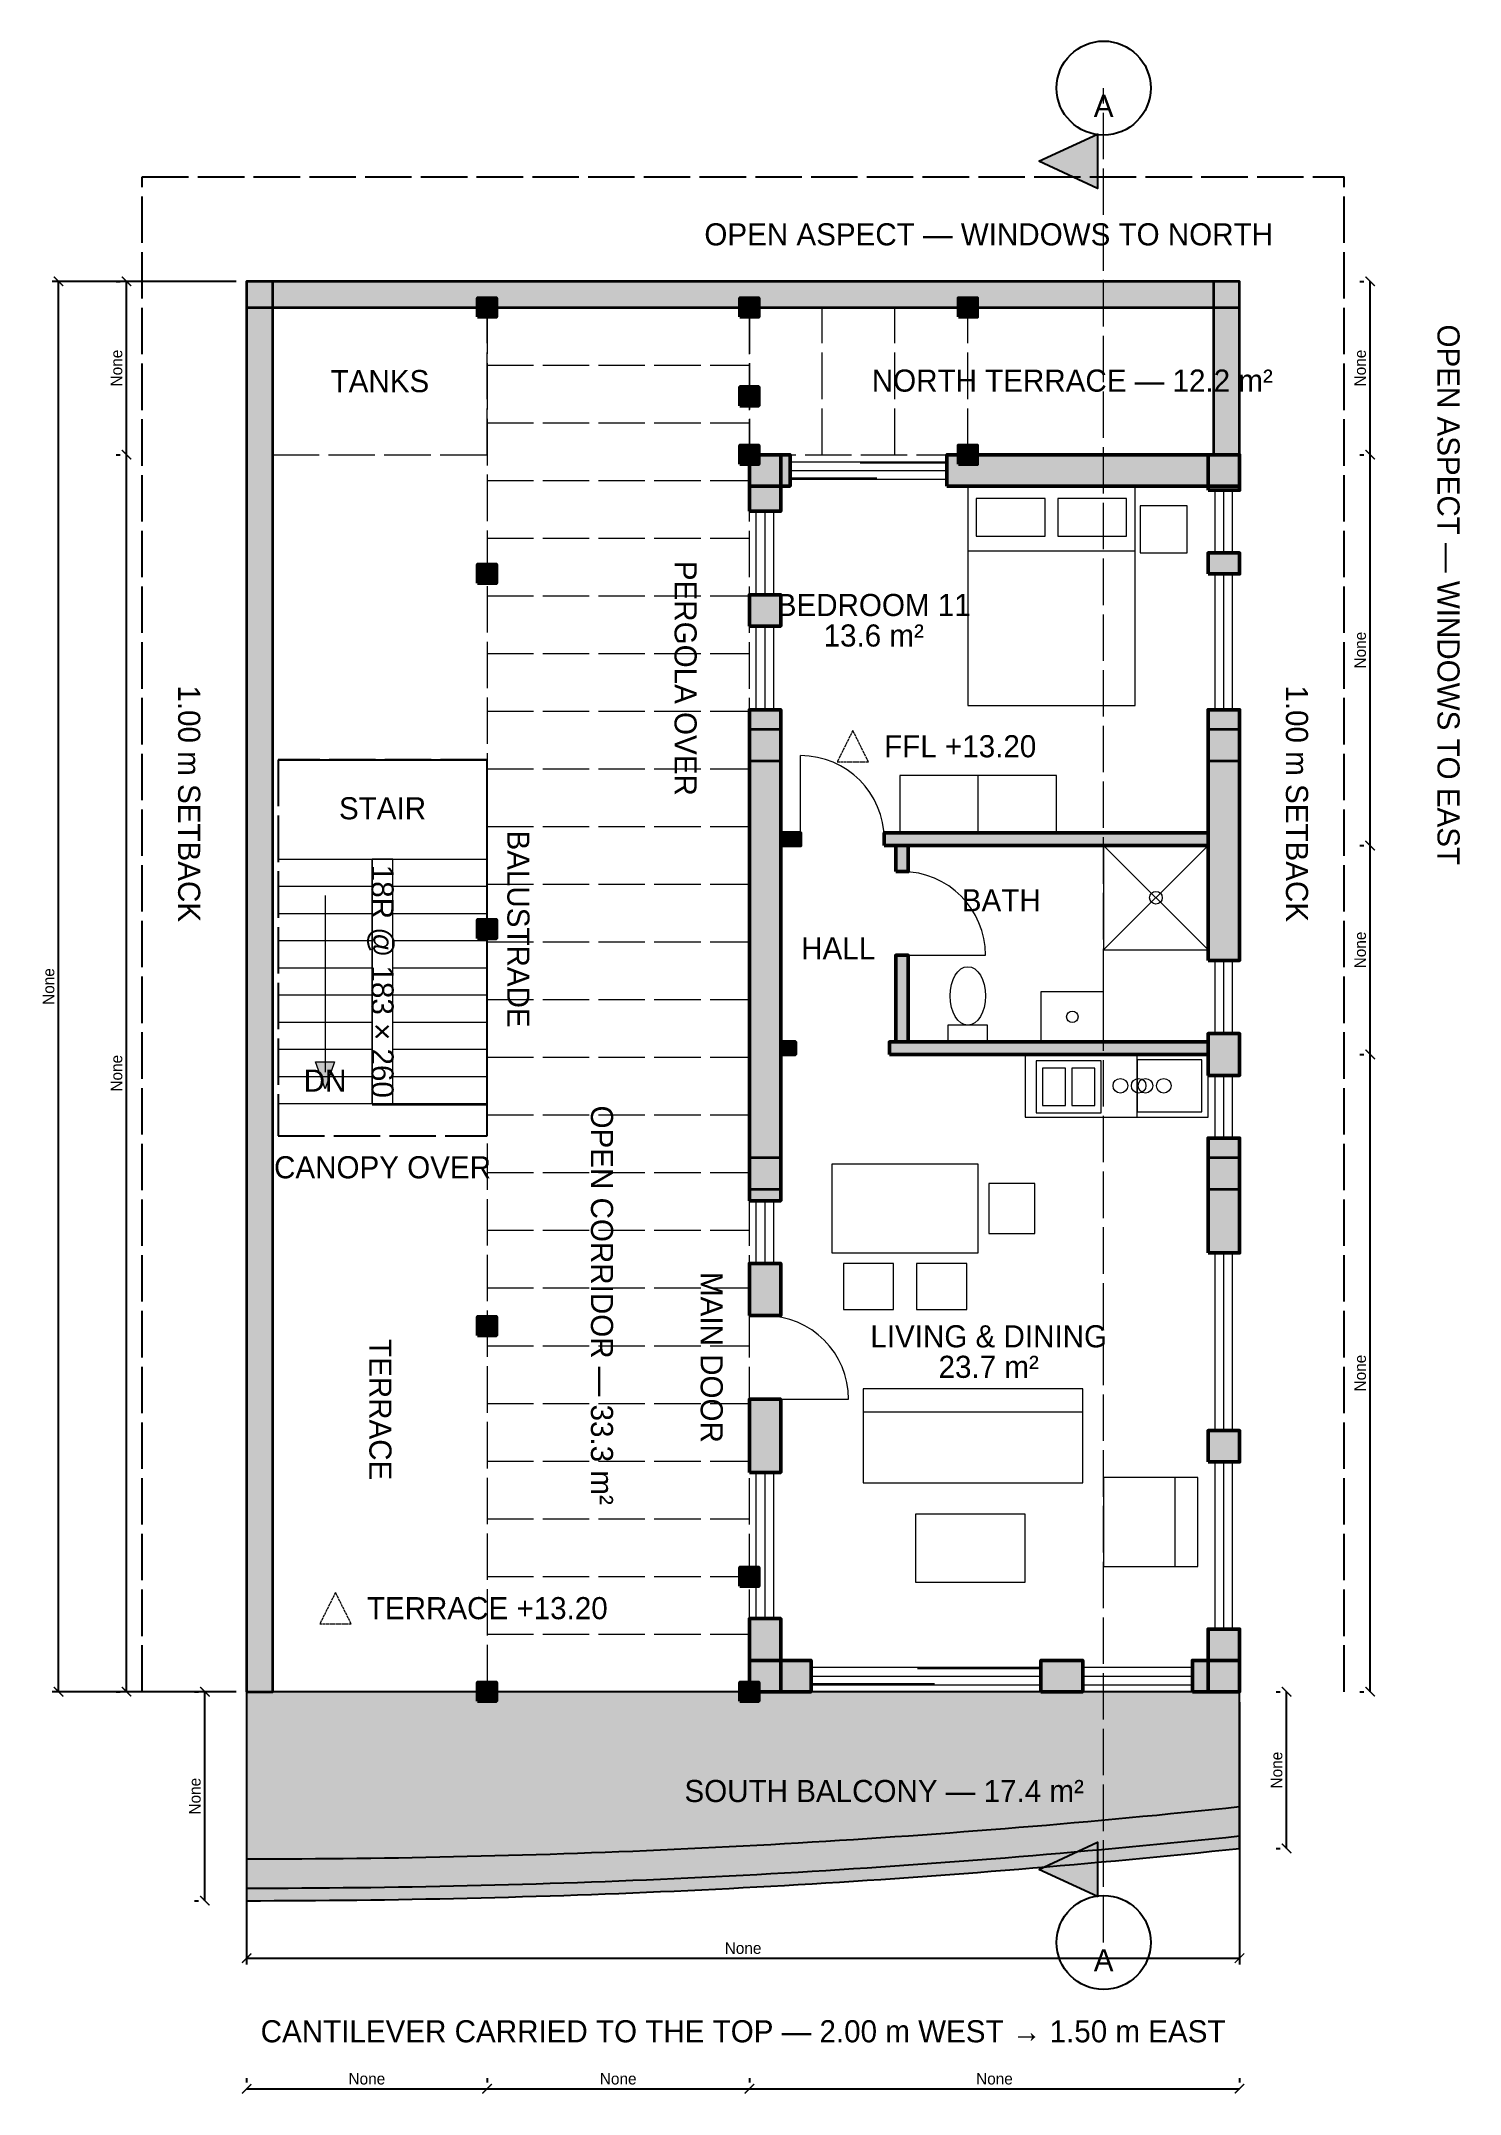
# Model space of a CAD drawing. Header units: millimetres. Extents: x 10533 to 24109, y -350 to 19300.
import ezdxf
from ezdxf.enums import TextEntityAlignment as Align

# ---------------------------------------------------------------- set-up
doc = ezdxf.new("R2010")
doc.units = ezdxf.units.MM
doc.header["$LTSCALE"] = 20
doc.linetypes.add('DASHDOT', pattern=[3.556, 2.54, -0.508, 0, -0.508])
doc.linetypes.add('DASHED', pattern=[1.524, 1.27, -0.254])
for name, color, linetype, lineweight in [('A-ANNO-DIMS', 5, 'CONTINUOUS', 13), ('A-ANNO-PATT', 8, 'CONTINUOUS', 9), ('A-ANNO-SYMB', 5, 'DASHED', 13), ('A-ANNO-TEXT', 7, 'CONTINUOUS', 13), ('A-DOOR', 3, 'CONTINUOUS', 18), ('A-EQPM', 6, 'CONTINUOUS', 13), ('A-FLOR', 7, 'CONTINUOUS', 25), ('A-FLOR-OVER', 7, 'CONTINUOUS', 25), ('A-FLOR-STRS', 2, 'CONTINUOUS', 18), ('A-FURN', 6, 'CONTINUOUS', 13), ('A-GLAZ', 4, 'CONTINUOUS', 18), ('A-WALL', 7, 'CONTINUOUS', 50), ('A-WALL-PATT', 7, 'CONTINUOUS', 9), ('A-WALL-PRHT', 9, 'CONTINUOUS', 35), ('G-ANNO-BNDY', 1, 'DASHDOT', 25), ('L-SITE', 3, 'CONTINUOUS', 18), ('S-COLS', 7, 'CONTINUOUS', 35)]:
    doc.layers.add(name, color=color, linetype=linetype, lineweight=lineweight)
doc.dimstyles.new('ARCH', dxfattribs={"dimtxt": 2.2, "dimasz": 1.8, "dimexe": 1.2, "dimexo": 2, "dimgap": 0.8, "dimtad": 1, "dimlfac": 0.001, "dimblk": 'ARCHTICK', "dimcen": 2.5, "dimazin": 3, "dimtfac": 1, "dimtmove": 0, "dimatfit": 3})

# ---------------------------------------------------------------- blocks, each defined once
blk = doc.blocks.new('_ARCHTICK')
at = {"color": 0, "linetype": 'BYBLOCK', "const_width": 0.15}
blk.add_lwpolyline([(-0.5, -0.5), (0.5, 0.5)], dxfattribs=at)

msp = doc.modelspace()

# ---------------------------------------------------------------- hatches: boundary and pattern name
at = {"layer": 'A-ANNO-PATT'}
for points in [[(20080, 18150), (20640, 18410), (20640, 17890)], [(13250, 9270), (13160, 9530), (13340, 9530)], [(12500, 3500), (12500, 1500), (12631.944, 1500.096), (12763.889, 1500.386), (12895.833, 1500.868), (13027.778, 1501.543), (13159.722, 1502.411), (13291.667, 1503.472), (13423.611, 1504.726), (13555.556, 1506.173), (13687.5, 1507.812), (13819.444, 1509.645), (13951.389, 1511.671), (14083.333, 1513.889), (14215.278, 1516.3), (14347.222, 1518.904), (14479.167, 1521.701), (14611.111, 1524.691), (14743.056, 1527.874), (14875, 1531.25), (15006.944, 1534.819), (15138.889, 1538.58), (15270.833, 1542.535), (15402.778, 1546.682), (15534.722, 1551.022), (15666.667, 1555.556), (15798.611, 1560.282), (15930.556, 1565.201), (16062.5, 1570.312), (16194.444, 1575.617), (16326.389, 1581.115), (16458.333, 1586.806), (16590.278, 1592.689), (16722.222, 1598.765), (16854.167, 1605.035), (16986.111, 1611.497), (17118.056, 1618.152), (17250, 1625), (17381.944, 1632.041), (17513.889, 1639.275), (17645.833, 1646.701), (17777.778, 1654.321), (17909.722, 1662.133), (18041.667, 1670.139), (18173.611, 1678.337), (18305.556, 1686.728), (18437.5, 1695.312), (18569.444, 1704.09), (18701.389, 1713.059), (18833.333, 1722.222), (18965.278, 1731.578), (19097.222, 1741.127), (19229.167, 1750.868), (19361.111, 1760.802), (19493.056, 1770.93), (19625, 1781.25), (19756.944, 1791.763), (19888.889, 1802.469), (20020.833, 1813.368), (20152.778, 1824.46), (20284.722, 1835.745), (20416.667, 1847.222), (20548.611, 1858.893), (20680.556, 1870.756), (20812.5, 1882.812), (20944.444, 1895.062), (21076.389, 1907.504), (21208.333, 1920.139), (21340.278, 1932.967), (21472.222, 1945.988), (21604.167, 1959.201), (21736.111, 1972.608), (21868.056, 1986.208), (22000, 2000), (22000, 3500)], [(20080, 1800), (20640, 2060), (20640, 1540)]]:
    msp.add_hatch(color=7, dxfattribs=at).paths.add_polyline_path(points)
at = {"layer": 'A-WALL-PATT'}
for points in [[(12500, 3500), (12750, 3500), (12750, 17000), (12500, 17000)], [(12500, 16750), (22000, 16750), (22000, 17000), (12500, 17000)], [(21750, 15340), (22000, 15340), (22000, 17000), (21750, 17000)], [(14710, 16660), (14890, 16660), (14890, 16840), (14710, 16840)], [(17220, 16660), (17400, 16660), (17400, 16840), (17220, 16840)], [(17220, 16660), (17400, 16660), (17400, 16840), (17220, 16840)], [(19310, 16660), (19490, 16660), (19490, 16840), (19310, 16840)], [(17220, 15810), (17400, 15810), (17400, 15990), (17220, 15990)], [(17220, 15250), (17400, 15250), (17400, 15430), (17220, 15430)], [(17310, 14800), (17610, 14800), (17610, 15340), (17310, 15340)], [(17310, 15040), (17700, 15040), (17700, 15340), (17310, 15340)], [(19200, 15040), (22000, 15040), (22000, 15340), (19200, 15340)], [(19310, 15250), (19490, 15250), (19490, 15430), (19310, 15430)], [(21700, 15000), (22000, 15000), (22000, 15340), (21700, 15340)], [(21700, 14200), (22000, 14200), (22000, 14400), (21700, 14400)], [(14710, 14110), (14890, 14110), (14890, 14290), (14710, 14290)], [(17310, 13700), (17610, 13700), (17610, 14000), (17310, 14000)], [(17310, 8200), (17610, 8200), (17610, 12900), (17310, 12900)], [(21700, 10500), (22000, 10500), (22000, 12900), (21700, 12900)], [(17610, 11600), (17800, 11600), (17800, 11720), (17610, 11720)], [(18600, 11600), (21700, 11600), (21700, 11720), (18600, 11720)], [(18710, 11350), (18830, 11350), (18830, 11600), (18710, 11600)], [(14710, 10710), (14890, 10710), (14890, 10890), (14710, 10890)], [(18710, 9720), (18830, 9720), (18830, 10550), (18710, 10550)], [(17610, 9600), (17750, 9600), (17750, 9720), (17610, 9720)], [(18650, 9600), (21700, 9600), (21700, 9720), (18650, 9720)], [(21700, 9400), (22000, 9400), (22000, 9800), (21700, 9800)], [(21700, 7700), (22000, 7700), (22000, 8800), (21700, 8800)], [(17310, 7100), (17610, 7100), (17610, 7600), (17310, 7600)], [(14710, 6910), (14890, 6910), (14890, 7090), (14710, 7090)], [(17310, 5600), (17610, 5600), (17610, 6300), (17310, 6300)], [(21700, 5700), (22000, 5700), (22000, 6000), (21700, 6000)], [(17220, 4510), (17400, 4510), (17400, 4690), (17220, 4690)], [(17310, 3500), (17610, 3500), (17610, 4200), (17310, 4200)], [(21700, 3500), (22000, 3500), (22000, 4100), (21700, 4100)], [(17310, 3500), (17900, 3500), (17900, 3800), (17310, 3800)], [(20100, 3500), (20500, 3500), (20500, 3800), (20100, 3800)], [(21550, 3500), (22000, 3500), (22000, 3800), (21550, 3800)], [(14710, 3410), (14890, 3410), (14890, 3590), (14710, 3590)], [(17220, 3410), (17400, 3410), (17400, 3590), (17220, 3590)]]:
    msp.add_hatch(color=7, dxfattribs=at).paths.add_polyline_path(points)

# ---------------------------------------------------------------- linework, layer by layer
at = {"layer": 'A-ANNO-SYMB', "linetype": 'DASHED', "ltscale": 17.5}
msp.add_line((20700, 1100), (20700, 18850), dxfattribs=at)
at = {"layer": 'A-ANNO-SYMB'}
for points in [[(18300, 12700), (18150, 12400), (18450, 12400)], [(13350, 4450), (13200, 4150), (13500, 4150)]]:
    msp.add_lwpolyline(points, close=True, dxfattribs=at)
at = {"layer": 'A-DOOR'}
for p, q in [((17800, 11660), (17800, 12460)), ((17800, 11600), (17800, 11720)), ((18600, 11600), (18600, 11720)), ((18710, 11350), (18830, 11350)), ((18710, 10550), (18830, 10550)), ((18770, 10550), (19570, 10550)), ((17750, 9600), (17750, 9720)), ((18650, 9600), (18650, 9720)), ((17310, 7100), (17610, 7100)), ((17310, 6300), (17610, 6300)), ((17460, 6300), (18260, 6300))]:
    msp.add_line(p, q, dxfattribs=at)
for centre in [(17800, 11660), (18770, 10550), (17460, 6300)]:
    msp.add_arc(centre, 800, 0, 90, dxfattribs=at)
at = {"layer": 'A-EQPM'}
for p, q in [((20700, 10600), (21700, 11600)), ((21700, 10600), (20700, 11600))]:
    msp.add_line(p, q, dxfattribs=at)
for points in [[(20700, 10600), (21700, 10600), (21700, 11600), (20700, 11600)], [(20100, 9720), (20700, 9720), (20700, 10200), (20100, 10200)], [(19210, 9720), (19590, 9720), (19590, 9880), (19210, 9880)], [(20055, 9040), (20675, 9040), (20675, 9540), (20055, 9540)], [(20115, 9110), (20335, 9110), (20335, 9470), (20115, 9470)], [(20395, 9110), (20615, 9110), (20615, 9470), (20395, 9470)]]:
    msp.add_lwpolyline(points, close=True, dxfattribs=at)
for centre, radius in [((21200, 11100), 60), ((20400, 9960), 55)]:
    msp.add_circle(centre, radius, dxfattribs=at)
msp.add_ellipse((19400, 10160), major_axis=(0, 280), ratio=0.607142857, dxfattribs=at)
at = {"layer": 'A-FLOR'}
for p, q in [((12800, 12420), (14800, 12420)), ((14800, 9120), (14800, 12420)), ((13700, 9120), (14800, 9120))]:
    msp.add_line(p, q, dxfattribs=at)
for points in [[(20080, 18150), (20640, 18410), (20640, 17890)], [(12500, 3500), (12500, 1500), (12631.944, 1500.096), (12763.889, 1500.386), (12895.833, 1500.868), (13027.778, 1501.543), (13159.722, 1502.411), (13291.667, 1503.472), (13423.611, 1504.726), (13555.556, 1506.173), (13687.5, 1507.812), (13819.444, 1509.645), (13951.389, 1511.671), (14083.333, 1513.889), (14215.278, 1516.3), (14347.222, 1518.904), (14479.167, 1521.701), (14611.111, 1524.691), (14743.056, 1527.874), (14875, 1531.25), (15006.944, 1534.819), (15138.889, 1538.58), (15270.833, 1542.535), (15402.778, 1546.682), (15534.722, 1551.022), (15666.667, 1555.556), (15798.611, 1560.282), (15930.556, 1565.201), (16062.5, 1570.312), (16194.444, 1575.617), (16326.389, 1581.115), (16458.333, 1586.806), (16590.278, 1592.689), (16722.222, 1598.765), (16854.167, 1605.035), (16986.111, 1611.497), (17118.056, 1618.152), (17250, 1625), (17381.944, 1632.041), (17513.889, 1639.275), (17645.833, 1646.701), (17777.778, 1654.321), (17909.722, 1662.133), (18041.667, 1670.139), (18173.611, 1678.337), (18305.556, 1686.728), (18437.5, 1695.312), (18569.444, 1704.09), (18701.389, 1713.059), (18833.333, 1722.222), (18965.278, 1731.578), (19097.222, 1741.127), (19229.167, 1750.868), (19361.111, 1760.802), (19493.056, 1770.93), (19625, 1781.25), (19756.944, 1791.763), (19888.889, 1802.469), (20020.833, 1813.368), (20152.778, 1824.46), (20284.722, 1835.745), (20416.667, 1847.222), (20548.611, 1858.893), (20680.556, 1870.756), (20812.5, 1882.812), (20944.444, 1895.062), (21076.389, 1907.504), (21208.333, 1920.139), (21340.278, 1932.967), (21472.222, 1945.988), (21604.167, 1959.201), (21736.111, 1972.608), (21868.056, 1986.208), (22000, 2000), (22000, 3500)], [(20080, 1800), (20640, 2060), (20640, 1540)]]:
    msp.add_lwpolyline(points, close=True, dxfattribs=at)
at = {"layer": 'A-FLOR', "linetype": 'DASHED', "ltscale": 17.5}
msp.add_lwpolyline([(12500, 1900), (12631.944, 1900.096), (12763.889, 1900.386), (12895.833, 1900.868), (13027.778, 1901.543), (13159.722, 1902.411), (13291.667, 1903.472), (13423.611, 1904.726), (13555.556, 1906.173), (13687.5, 1907.812), (13819.444, 1909.645), (13951.389, 1911.671), (14083.333, 1913.889), (14215.278, 1916.3), (14347.222, 1918.904), (14479.167, 1921.701), (14611.111, 1924.691), (14743.056, 1927.874), (14875, 1931.25), (15006.944, 1934.819), (15138.889, 1938.58), (15270.833, 1942.535), (15402.778, 1946.682), (15534.722, 1951.022), (15666.667, 1955.556), (15798.611, 1960.282), (15930.556, 1965.201), (16062.5, 1970.312), (16194.444, 1975.617), (16326.389, 1981.115), (16458.333, 1986.806), (16590.278, 1992.689), (16722.222, 1998.765), (16854.167, 2005.035), (16986.111, 2011.497), (17118.056, 2018.152), (17250, 2025), (17381.944, 2032.041), (17513.889, 2039.275), (17645.833, 2046.701), (17777.778, 2054.321), (17909.722, 2062.133), (18041.667, 2070.139), (18173.611, 2078.337), (18305.556, 2086.728), (18437.5, 2095.312), (18569.444, 2104.09), (18701.389, 2113.059), (18833.333, 2122.222), (18965.278, 2131.578), (19097.222, 2141.127), (19229.167, 2150.868), (19361.111, 2160.802), (19493.056, 2170.93), (19625, 2181.25), (19756.944, 2191.763), (19888.889, 2202.469), (20020.833, 2213.368), (20152.778, 2224.46), (20284.722, 2235.745), (20416.667, 2247.222), (20548.611, 2258.893), (20680.556, 2270.756), (20812.5, 2282.812), (20944.444, 2295.062), (21076.389, 2307.504), (21208.333, 2320.139), (21340.278, 2332.967), (21472.222, 2345.988), (21604.167, 2359.201), (21736.111, 2372.608), (21868.056, 2386.208), (22000, 2400)], dxfattribs=at)
at = {"layer": 'A-FLOR'}
for points in [[(12500, 1620), (12631.944, 1620.096), (12763.889, 1620.386), (12895.833, 1620.868), (13027.778, 1621.543), (13159.722, 1622.411), (13291.667, 1623.472), (13423.611, 1624.726), (13555.556, 1626.173), (13687.5, 1627.812), (13819.444, 1629.645), (13951.389, 1631.671), (14083.333, 1633.889), (14215.278, 1636.3), (14347.222, 1638.904), (14479.167, 1641.701), (14611.111, 1644.691), (14743.056, 1647.874), (14875, 1651.25), (15006.944, 1654.819), (15138.889, 1658.58), (15270.833, 1662.535), (15402.778, 1666.682), (15534.722, 1671.022), (15666.667, 1675.556), (15798.611, 1680.282), (15930.556, 1685.201), (16062.5, 1690.312), (16194.444, 1695.617), (16326.389, 1701.115), (16458.333, 1706.806), (16590.278, 1712.689), (16722.222, 1718.765), (16854.167, 1725.035), (16986.111, 1731.497), (17118.056, 1738.152), (17250, 1745), (17381.944, 1752.041), (17513.889, 1759.275), (17645.833, 1766.701), (17777.778, 1774.321), (17909.722, 1782.133), (18041.667, 1790.139), (18173.611, 1798.337), (18305.556, 1806.728), (18437.5, 1815.312), (18569.444, 1824.09), (18701.389, 1833.059), (18833.333, 1842.222), (18965.278, 1851.578), (19097.222, 1861.127), (19229.167, 1870.868), (19361.111, 1880.802), (19493.056, 1890.93), (19625, 1901.25), (19756.944, 1911.763), (19888.889, 1922.469), (20020.833, 1933.368), (20152.778, 1944.46), (20284.722, 1955.745), (20416.667, 1967.222), (20548.611, 1978.893), (20680.556, 1990.756), (20812.5, 2002.812), (20944.444, 2015.062), (21076.389, 2027.504), (21208.333, 2040.139), (21340.278, 2052.967), (21472.222, 2065.988), (21604.167, 2079.201), (21736.111, 2092.608), (21868.056, 2106.208), (22000, 2120)], [(12500, 1500), (12631.944, 1500.096), (12763.889, 1500.386), (12895.833, 1500.868), (13027.778, 1501.543), (13159.722, 1502.411), (13291.667, 1503.472), (13423.611, 1504.726), (13555.556, 1506.173), (13687.5, 1507.812), (13819.444, 1509.645), (13951.389, 1511.671), (14083.333, 1513.889), (14215.278, 1516.3), (14347.222, 1518.904), (14479.167, 1521.701), (14611.111, 1524.691), (14743.056, 1527.874), (14875, 1531.25), (15006.944, 1534.819), (15138.889, 1538.58), (15270.833, 1542.535), (15402.778, 1546.682), (15534.722, 1551.022), (15666.667, 1555.556), (15798.611, 1560.282), (15930.556, 1565.201), (16062.5, 1570.312), (16194.444, 1575.617), (16326.389, 1581.115), (16458.333, 1586.806), (16590.278, 1592.689), (16722.222, 1598.765), (16854.167, 1605.035), (16986.111, 1611.497), (17118.056, 1618.152), (17250, 1625), (17381.944, 1632.041), (17513.889, 1639.275), (17645.833, 1646.701), (17777.778, 1654.321), (17909.722, 1662.133), (18041.667, 1670.139), (18173.611, 1678.337), (18305.556, 1686.728), (18437.5, 1695.312), (18569.444, 1704.09), (18701.389, 1713.059), (18833.333, 1722.222), (18965.278, 1731.578), (19097.222, 1741.127), (19229.167, 1750.868), (19361.111, 1760.802), (19493.056, 1770.93), (19625, 1781.25), (19756.944, 1791.763), (19888.889, 1802.469), (20020.833, 1813.368), (20152.778, 1824.46), (20284.722, 1835.745), (20416.667, 1847.222), (20548.611, 1858.893), (20680.556, 1870.756), (20812.5, 1882.812), (20944.444, 1895.062), (21076.389, 1907.504), (21208.333, 1920.139), (21340.278, 1932.967), (21472.222, 1945.988), (21604.167, 1959.201), (21736.111, 1972.608), (21868.056, 1986.208), (22000, 2000)]]:
    msp.add_lwpolyline(points, dxfattribs=at)
for centre in [(20700, 18850), (20700, 1100)]:
    msp.add_circle(centre, 450, dxfattribs=at)
at = {"layer": 'A-FLOR-OVER', "linetype": 'DASHED', "ltscale": 17.5}
msp.add_lwpolyline([(12800, 8820), (14800, 8820), (14800, 12420), (12800, 12420)], close=True, dxfattribs=at)
at = {"layer": 'A-FLOR-STRS'}
for p, q in [((12800, 11470), (14800, 11470)), ((12800, 11470), (13700, 11470)), ((13700, 9130), (13700, 11470)), ((13900, 11470), (14800, 11470)), ((13900, 9130), (13900, 11470)), ((12800, 11210), (13700, 11210)), ((13900, 11210), (14800, 11210)), ((13250, 11120), (13250, 9430)), ((12800, 10950), (13700, 10950)), ((13900, 10950), (14800, 10950)), ((12800, 10690), (13700, 10690)), ((13900, 10690), (14800, 10690)), ((12800, 10430), (13700, 10430)), ((13900, 10430), (14800, 10430)), ((12800, 10170), (13700, 10170)), ((13900, 10170), (14800, 10170)), ((12800, 9910), (13700, 9910)), ((13900, 9910), (14800, 9910)), ((12800, 9650), (13700, 9650)), ((13900, 9650), (14800, 9650)), ((12800, 9390), (13700, 9390)), ((13900, 9390), (14800, 9390)), ((12800, 9130), (13700, 9130)), ((13900, 9130), (14800, 9130))]:
    msp.add_line(p, q, dxfattribs=at)
for points in [[(13700, 9130), (13900, 9130), (13900, 11470), (13700, 11470)], [(13250, 9270), (13160, 9530), (13340, 9530)]]:
    msp.add_lwpolyline(points, close=True, dxfattribs=at)
at = {"layer": 'A-FURN'}
for p, q in [((19400, 14420), (21000, 14420)), ((19500, 11720), (19500, 12270)), ((21020, 9000), (21020, 9600)), ((12500, 1500), (12500, 3500)), ((22000, 2000), (22000, 3500))]:
    msp.add_line(p, q, dxfattribs=at)
at = {"layer": 'A-FURN', "linetype": 'DASHED', "ltscale": 17.5}
msp.add_lwpolyline([(12750, 15340), (14800, 15340), (14800, 16750), (12750, 16750)], close=True, dxfattribs=at)
at = {"layer": 'A-FURN'}
for points in [[(19400, 12940), (21000, 12940), (21000, 15040), (19400, 15040)], [(19480, 14560), (20140, 14560), (20140, 14920), (19480, 14920)], [(20260, 14560), (20920, 14560), (20920, 14920), (20260, 14920)], [(21050, 14400), (21500, 14400), (21500, 14850), (21050, 14850)], [(18750, 11720), (20250, 11720), (20250, 12270), (18750, 12270)], [(19950, 9000), (21700, 9000), (21700, 9600), (19950, 9600)], [(21020, 9050), (21640, 9050), (21640, 9550), (21020, 9550)], [(18100, 7700), (19500, 7700), (19500, 8550), (18100, 8550)], [(19600, 7885), (20040, 7885), (20040, 8365), (19600, 8365)], [(18210, 7160), (18690, 7160), (18690, 7600), (18210, 7600)], [(18910, 7160), (19390, 7160), (19390, 7600), (18910, 7600)], [(18400, 5500), (20500, 5500), (20500, 6400), (18400, 6400)], [(18400, 6180), (20500, 6180), (20500, 6400), (18400, 6400)], [(20700, 4700), (21600, 4700), (21600, 5550), (20700, 5550)], [(21380, 4700), (21600, 4700), (21600, 5550), (21380, 5550)], [(18900, 4550), (19950, 4550), (19950, 5200), (18900, 5200)]]:
    msp.add_lwpolyline(points, close=True, dxfattribs=at)
for centre in [(20860, 9300), (21035, 9300), (21100, 9300), (21275, 9300)]:
    msp.add_circle(centre, 70, dxfattribs=at)
at = {"layer": 'A-GLAZ'}
for p, q in [((17700, 15040), (17700, 15340)), ((19200, 15040), (19200, 15340)), ((17700, 15274), (19200, 15274)), ((17700, 15190), (19200, 15190)), ((18370, 15262), (19200, 15262)), ((17700, 15118), (18530, 15118)), ((17700, 15106), (19200, 15106)), ((21700, 15000), (22000, 15000)), ((21766, 14400), (21766, 15000)), ((21850, 14400), (21850, 15000)), ((21934, 14400), (21934, 15000)), ((17310, 14800), (17610, 14800)), ((17376, 14000), (17376, 14800)), ((17460, 14000), (17460, 14800)), ((17544, 14000), (17544, 14800)), ((21700, 14400), (22000, 14400)), ((21700, 14200), (22000, 14200)), ((21766, 12900), (21766, 14200)), ((21850, 12900), (21850, 14200)), ((21934, 12900), (21934, 14200)), ((17310, 14000), (17610, 14000)), ((17310, 13700), (17610, 13700)), ((17376, 12900), (17376, 13700)), ((17460, 12900), (17460, 13700)), ((17544, 12900), (17544, 13700)), ((17310, 12900), (17610, 12900)), ((21700, 12900), (22000, 12900)), ((21700, 10500), (22000, 10500)), ((21766, 9800), (21766, 10500)), ((21850, 9800), (21850, 10500)), ((21934, 9800), (21934, 10500)), ((21700, 9800), (22000, 9800)), ((21700, 9400), (22000, 9400)), ((21766, 8800), (21766, 9400)), ((21850, 8800), (21850, 9400)), ((21934, 8800), (21934, 9400)), ((21700, 8800), (22000, 8800)), ((17310, 8200), (17610, 8200)), ((17376, 7600), (17376, 8200)), ((17460, 7600), (17460, 8200)), ((17544, 7600), (17544, 8200)), ((21700, 7700), (22000, 7700)), ((21766, 6000), (21766, 7700)), ((21850, 6000), (21850, 7700)), ((21934, 6000), (21934, 7700)), ((17310, 7600), (17610, 7600)), ((21700, 6000), (22000, 6000)), ((21700, 5700), (22000, 5700)), ((21766, 4100), (21766, 5700)), ((21850, 4100), (21850, 5700)), ((21934, 4100), (21934, 5700)), ((17310, 5600), (17610, 5600)), ((17376, 4200), (17376, 5600)), ((17460, 4200), (17460, 5600)), ((17544, 4200), (17544, 5600)), ((17310, 4200), (17610, 4200)), ((21700, 4100), (22000, 4100)), ((17900, 3500), (17900, 3800)), ((17900, 3734), (20100, 3734)), ((20100, 3500), (20100, 3800)), ((20500, 3500), (20500, 3800)), ((20500, 3734), (21550, 3734)), ((21550, 3500), (21550, 3800)), ((17900, 3650), (20100, 3650)), ((17900, 3578), (19080, 3578)), ((17900, 3566), (20100, 3566)), ((18920, 3722), (20100, 3722)), ((20500, 3650), (21550, 3650)), ((20500, 3566), (21550, 3566))]:
    msp.add_line(p, q, dxfattribs=at)
at = {"layer": 'A-WALL'}
for points in [[(14710, 16660), (14890, 16660), (14890, 16840), (14710, 16840)], [(17220, 16660), (17400, 16660), (17400, 16840), (17220, 16840)], [(17220, 16660), (17400, 16660), (17400, 16840), (17220, 16840)], [(19310, 16660), (19490, 16660), (19490, 16840), (19310, 16840)], [(17220, 15810), (17400, 15810), (17400, 15990), (17220, 15990)], [(17220, 15250), (17400, 15250), (17400, 15430), (17220, 15430)], [(17310, 14800), (17610, 14800), (17610, 15340), (17310, 15340)], [(17310, 15040), (17700, 15040), (17700, 15340), (17310, 15340)], [(19200, 15040), (22000, 15040), (22000, 15340), (19200, 15340)], [(19310, 15250), (19490, 15250), (19490, 15430), (19310, 15430)], [(21700, 15000), (22000, 15000), (22000, 15340), (21700, 15340)], [(21700, 14200), (22000, 14200), (22000, 14400), (21700, 14400)], [(14710, 14110), (14890, 14110), (14890, 14290), (14710, 14290)], [(17310, 13700), (17610, 13700), (17610, 14000), (17310, 14000)], [(17310, 8200), (17610, 8200), (17610, 12900), (17310, 12900)], [(21700, 10500), (22000, 10500), (22000, 12900), (21700, 12900)], [(17610, 11600), (17800, 11600), (17800, 11720), (17610, 11720)], [(18600, 11600), (21700, 11600), (21700, 11720), (18600, 11720)], [(18710, 11350), (18830, 11350), (18830, 11600), (18710, 11600)], [(14710, 10710), (14890, 10710), (14890, 10890), (14710, 10890)], [(18710, 9720), (18830, 9720), (18830, 10550), (18710, 10550)], [(17610, 9600), (17750, 9600), (17750, 9720), (17610, 9720)], [(18650, 9600), (21700, 9600), (21700, 9720), (18650, 9720)], [(21700, 9400), (22000, 9400), (22000, 9800), (21700, 9800)], [(21700, 7700), (22000, 7700), (22000, 8800), (21700, 8800)], [(17310, 7100), (17610, 7100), (17610, 7600), (17310, 7600)], [(14710, 6910), (14890, 6910), (14890, 7090), (14710, 7090)], [(17310, 5600), (17610, 5600), (17610, 6300), (17310, 6300)], [(21700, 5700), (22000, 5700), (22000, 6000), (21700, 6000)], [(17220, 4510), (17400, 4510), (17400, 4690), (17220, 4690)], [(17310, 3500), (17610, 3500), (17610, 4200), (17310, 4200)], [(21700, 3500), (22000, 3500), (22000, 4100), (21700, 4100)], [(17310, 3500), (17900, 3500), (17900, 3800), (17310, 3800)], [(20100, 3500), (20500, 3500), (20500, 3800), (20100, 3800)], [(21550, 3500), (22000, 3500), (22000, 3800), (21550, 3800)], [(14710, 3410), (14890, 3410), (14890, 3590), (14710, 3590)], [(17220, 3410), (17400, 3410), (17400, 3590), (17220, 3590)]]:
    msp.add_lwpolyline(points, close=True, dxfattribs=at)
at = {"layer": 'A-WALL-PRHT'}
for points in [[(12500, 3500), (12750, 3500), (12750, 17000), (12500, 17000)], [(12500, 16750), (22000, 16750), (22000, 17000), (12500, 17000)], [(21750, 15340), (22000, 15340), (22000, 17000), (21750, 17000)]]:
    msp.add_lwpolyline(points, close=True, dxfattribs=at)
at = {"layer": 'G-ANNO-BNDY', "linetype": 'DASHED', "ltscale": 17.5}
for p, q in [((11500, 3500), (11500, 18000)), ((11500, 18000), (23000, 18000)), ((23000, 3500), (23000, 18000))]:
    msp.add_line(p, q, dxfattribs=at)
at = {"layer": 'L-SITE', "linetype": 'DASHED', "ltscale": 17.5}
for p, q in [((18006.667, 15340), (18006.667, 16750)), ((18703.333, 15340), (18703.333, 16750)), ((14800, 16197.917), (17310, 16197.917)), ((14800, 15645.833), (17310, 15645.833)), ((14800, 15093.75), (17310, 15093.75)), ((14800, 14541.667), (17310, 14541.667)), ((14800, 13989.583), (17310, 13989.583)), ((14800, 13437.5), (17310, 13437.5)), ((14800, 12885.417), (17310, 12885.417)), ((14800, 12333.333), (17310, 12333.333)), ((14800, 11781.25), (17310, 11781.25)), ((14800, 11229.167), (17310, 11229.167)), ((14800, 10677.083), (17310, 10677.083)), ((14800, 10125), (17310, 10125)), ((14800, 9572.917), (17310, 9572.917)), ((14800, 9020.833), (17310, 9020.833)), ((14800, 8468.75), (17310, 8468.75)), ((14800, 7916.667), (17310, 7916.667)), ((14800, 7364.583), (17310, 7364.583)), ((14800, 6812.5), (17310, 6812.5)), ((14800, 6260.417), (17310, 6260.417)), ((14800, 5708.333), (17310, 5708.333)), ((14800, 5156.25), (17310, 5156.25)), ((14800, 4604.167), (17310, 4604.167)), ((14800, 4052.083), (17310, 4052.083))]:
    msp.add_line(p, q, dxfattribs=at)
for points in [[(14800, 3500), (17310, 3500), (17310, 16750), (14800, 16750)], [(17310, 15340), (19400, 15340), (19400, 16750), (17310, 16750)]]:
    msp.add_lwpolyline(points, close=True, dxfattribs=at)
at = {"layer": 'S-COLS'}
for points in [[(17310, 12410), (17610, 12410), (17610, 12710), (17310, 12710)], [(21700, 12410), (22000, 12410), (22000, 12710), (21700, 12710)], [(17310, 8310), (17610, 8310), (17610, 8610), (17310, 8610)], [(21700, 8310), (22000, 8310), (22000, 8610), (21700, 8610)]]:
    msp.add_lwpolyline(points, close=True, dxfattribs=at)

# ---------------------------------------------------------------- texts
at = {"layer": 'A-ANNO-TEXT'}
for s, height, p in [('A', 211.667, (20700, 18680)), ('OPEN ASPECT — WINDOWS TO NORTH', 211.66667, (19600, 17450)), ('TANKS', 211.6667, (13775, 16045)), ('NORTH TERRACE — 12.2 m²', 211.66667, (20400, 16050)), ('BEDROOM 11', 211.6667, (18500, 13902.235)), ('13.6 m²', 211.6667, (18500, 13610.135)), ('STAIR', 211.6667, (13800, 11956.185)), ('BATH', 211.6667, (19720, 11076.185)), ('HALL', 211.6667, (18160, 10616.185)), ('CANOPY OVER', 211.66667, (13800, 8520)), ('LIVING & DINING', 211.66667, (19600, 6902.235)), ('23.7 m²', 211.6667, (19600, 6610.135)), ('SOUTH BALCONY — 17.4 m²', 211.66667, (18600, 2550)), ('A', 211.667, (20700, 930)), ('CANTILEVER CARRIED TO THE TOP — 2.00 m WEST → 1.50 m EAST', 211.66667, (17250, 250))]:
    msp.add_text(s, height=height, dxfattribs=at).set_placement(p, align=Align.MIDDLE_CENTER)
for s, height, p in [('OPEN ASPECT — WINDOWS TO EAST', 211.66667, (24000, 14000)), ('PERGOLA OVER', 211.66667, (16700, 13200)), ('1.00 m SETBACK', 211.66667, (11950, 12000)), ('1.00 m SETBACK', 211.66667, (22550, 12000)), ('BALUSTRADE', 211.6667, (15100, 10800)), ('OPEN CORRIDOR — 33.3 m²', 211.66667, (15900, 7200)), ('MAIN DOOR', 211.6667, (16950, 6700)), ('TERRACE', 211.6667, (13780, 6200))]:
    msp.add_text(s, height=height, rotation=-90, dxfattribs=at).set_placement(p, align=Align.MIDDLE_CENTER)
for s, height, p in [('FFL +13.20', 211.6667, (18600, 12550)), ('TERRACE +13.20', 211.66667, (13650, 4300))]:
    msp.add_text(s, height=height, dxfattribs=at).set_placement(p, align=Align.MIDDLE_LEFT)
at = {"layer": 'A-FLOR-STRS'}
msp.add_text('18R @ 183 × 260', height=211.66667, rotation=-90, dxfattribs=at).set_placement((13800, 10300), align=Align.MIDDLE_CENTER)
msp.add_text('DN', height=211.6667, dxfattribs=at).set_placement((13250, 9350), align=Align.MIDDLE_CENTER)

# ---------------------------------------------------------------- dimensions: what is measured, and where the dimension line sits
at = {"layer": 'A-ANNO-DIMS'}
for base, p1, p2 in [((10700, 3500), (12500, 3500), (12500, 17000)), ((11350, 15340), (11350, 15340), (11350, 17000)), ((23250, 15340), (23250, 15340), (23250, 17000)), ((11350, 3500), (11350, 3500), (11350, 15340)), ((23250, 11600), (23250, 11600), (23250, 15340)), ((23250, 9600), (23250, 9600), (23250, 11600)), ((23250, 3500), (23250, 3500), (23250, 9600)), ((12100, 1500), (12100, 1500), (12100, 3500)), ((22450, 2000), (22450, 2000), (22450, 3500))]:
    msp.add_linear_dim(base=base, p1=p1, p2=p2, angle=90, text='None', dimstyle='ARCH', override={"dimscale": 50}, dxfattribs=at).render()
for base, p1, p2 in [((12500, 950), (12500, 3500), (22000, 3500)), ((12500, -300), (12500, -300), (14800, -300)), ((14800, -300), (14800, -300), (17310, -300)), ((17310, -300), (17310, -300), (22000, -300))]:
    msp.add_linear_dim(base=base, p1=p1, p2=p2, text='None', dimstyle='ARCH', override={"dimscale": 50}, dxfattribs=at).render()

doc.saveas('drawing.dxf')
